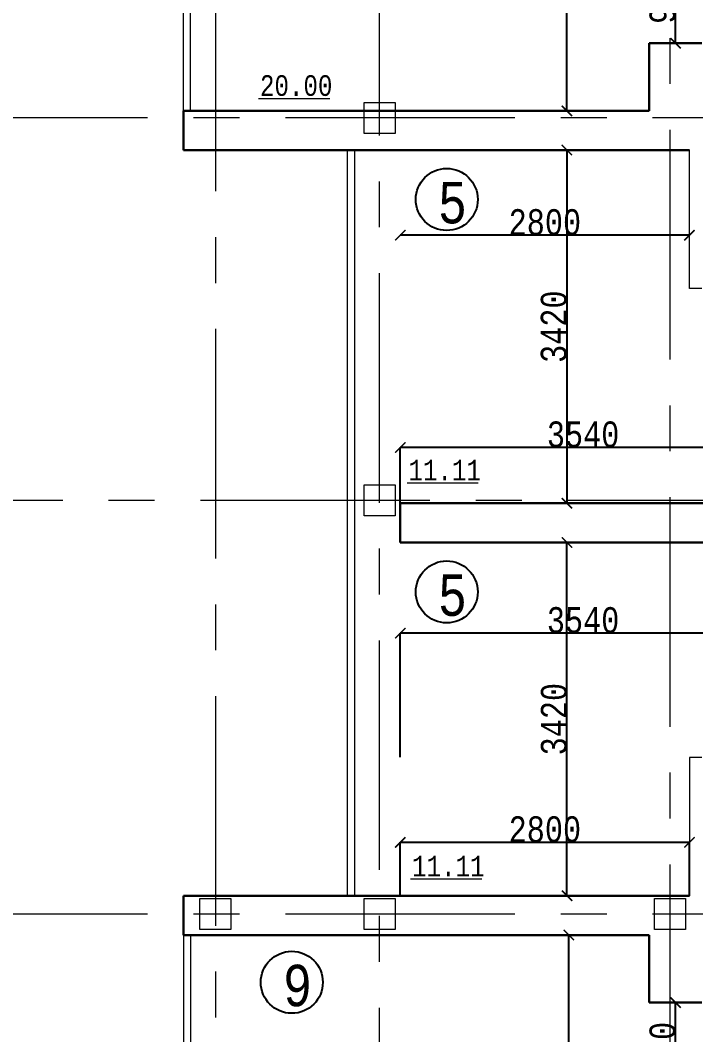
# Model space of a CAD drawing. Header units: millimetres. Extents: x -689206 to 4969298, y -1019800 to 703299.
# Drawn here: x 513378 to 519917, y -632468 to -622646 of the extents above; entities that cross this region are included whole.
import ezdxf

# ---------------------------------------------------------------- set-up
doc = ezdxf.new("R2010")
doc.units = ezdxf.units.MM
doc.linetypes.add('осеваяX2', pattern=[101.6, 63.5, -12.7, 12.7, -12.7])
for name, color, linetype, lineweight in [('ПЕРЕГОРОДКИ', 252, 'Continuous', 9), ('РАЗМЕРЫ', 7, 'Continuous', 9), ('стены', 7, 'Continuous', 20)]:
    doc.layers.add(name, color=color, linetype=linetype, lineweight=lineweight)
doc.layers.add('четотам', color=7, linetype='Continuous')
doc.styles.add('Аннотативный', font='isocteur.ttf', dxfattribs={"width": 0.7, "height": 250})
doc.dimstyles.new('Аннотативный', dxfattribs={"dimscale": 0, "dimtxt": 250, "dimasz": 100, "dimexe": 1.25, "dimexo": 0.625, "dimtad": 1, "dimdec": 0, "dimtxsty": 'Аннотативный', "dimblk": 'ARCHTICK', "dimcen": 2.5, "dimadec": 0, "dimazin": 0, "dimtfac": 1, "dimtdec": 0, "dimtmove": 0, "dimatfit": 3, "dimfxl": 1, "dimarcsym": 0})

# ---------------------------------------------------------------- blocks, each defined once
blk = doc.blocks.new('_ArchTick')
at = {"color": 0, "linetype": 'ByBlock', "const_width": 0.15}
blk.add_lwpolyline([(-0.5, -0.5), (0.5, 0.5)], dxfattribs=at)
blk = doc.blocks.new('*D4138')
at = {"layer": 'Defpoints', "color": 0, "lineweight": 9, "transparency": 16777216}
for p in [(518669.4, -623902.3), (518669.4, -627322.3), (518669.4, -627322.3)]:
    blk.add_point(p, dxfattribs=at)
at = {"layer": 'стены', "color": 0, "lineweight": -2, "transparency": 16777216}
for p, q in [((518669.4, -623902.3), (518669.4, -627322.3)), ((518670, -623902.3), (518670.6, -623902.3)), ((518670, -627322.3), (518670.6, -627322.3))]:
    blk.add_line(p, q, dxfattribs=at)
at = {"layer": 'стены', "color": 0, "lineweight": -2, "transparency": 16777216, "xscale": 100, "yscale": 100, "zscale": 100}
for p, rotation in [((518669.4, -623902.3), 90), ((518669.4, -627322.3), 270)]:
    blk.add_blockref('_ArchTick', p, dxfattribs=dict(at, rotation=rotation))
at = {"layer": 'стены', "color": 0, "lineweight": 5, "transparency": 16777216, "insert": (518543.7, -625612.3), "char_height": 250, "attachment_point": 5, "rotation": 90, "style": 'Аннотативный'}
blk.add_mtext('3420', dxfattribs=at)
blk = doc.blocks.new('*D4139')
at = {"layer": 'Defpoints', "color": 0, "lineweight": 9, "transparency": 16777216}
for p in [(517056.4, -626782.3), (517056.4, -627322.3), (520596.4, -627322.3)]:
    blk.add_point(p, dxfattribs=at)
at = {"layer": 'стены', "color": 0, "lineweight": -2, "transparency": 16777216}
for p, q in [((517056.4, -627321.7), (517056.4, -626781.1)), ((520596.4, -626782.3), (517056.4, -626782.3)), ((520596.4, -627321.7), (520596.4, -626781.1))]:
    blk.add_line(p, q, dxfattribs=at)
at = {"layer": 'стены', "color": 0, "lineweight": -2, "transparency": 16777216, "xscale": 100, "yscale": 100, "zscale": 100, "rotation": 180}
blk.add_blockref('_ArchTick', (517056.4, -626782.3), dxfattribs=at)
at = {"layer": 'стены', "color": 0, "lineweight": -2, "transparency": 16777216, "xscale": 100, "yscale": 100, "zscale": 100}
blk.add_blockref('_ArchTick', (520596.4, -626782.3), dxfattribs=at)
at = {"layer": 'стены', "color": 0, "lineweight": 5, "transparency": 16777216, "insert": (518826.4, -626656.7), "char_height": 250, "attachment_point": 5, "style": 'Аннотативный'}
blk.add_mtext('3540', dxfattribs=at)
blk = doc.blocks.new('*D4113')
at = {"layer": 'Defpoints', "color": 0, "lineweight": 9, "transparency": 16777216}
for p in [(517056.4, -624727), (517056.4, -624727), (519856.4, -624727)]:
    blk.add_point(p, dxfattribs=at)
at = {"layer": 'стены', "color": 0, "lineweight": -2, "transparency": 16777216}
for p, q in [((517056.4, -624726.4), (517056.4, -624725.8)), ((519856.4, -624727), (517056.4, -624727)), ((519856.4, -624726.4), (519856.4, -624725.8))]:
    blk.add_line(p, q, dxfattribs=at)
at = {"layer": 'стены', "color": 0, "lineweight": -2, "transparency": 16777216, "xscale": 100, "yscale": 100, "zscale": 100, "rotation": 180}
blk.add_blockref('_ArchTick', (517056.4, -624727), dxfattribs=at)
at = {"layer": 'стены', "color": 0, "lineweight": -2, "transparency": 16777216, "xscale": 100, "yscale": 100, "zscale": 100}
blk.add_blockref('_ArchTick', (519856.4, -624727), dxfattribs=at)
at = {"layer": 'стены', "color": 0, "lineweight": 5, "transparency": 16777216, "insert": (518456.4, -624601.4), "char_height": 250, "attachment_point": 5, "style": 'Аннотативный'}
blk.add_mtext('2800', dxfattribs=at)
blk = doc.blocks.new('*D4114')
at = {"layer": 'Defpoints', "color": 0, "lineweight": 9, "transparency": 16777216}
for p in [(517056.4, -628580.5), (517056.4, -629782.3), (520596.4, -629782.3)]:
    blk.add_point(p, dxfattribs=at)
at = {"layer": 'стены', "color": 0, "lineweight": -2, "transparency": 16777216}
for p, q in [((517056.4, -629781.7), (517056.4, -628579.2)), ((520596.4, -628580.5), (517056.4, -628580.5)), ((520596.4, -629781.7), (520596.4, -628579.2))]:
    blk.add_line(p, q, dxfattribs=at)
at = {"layer": 'стены', "color": 0, "lineweight": -2, "transparency": 16777216, "xscale": 100, "yscale": 100, "zscale": 100, "rotation": 180}
blk.add_blockref('_ArchTick', (517056.4, -628580.5), dxfattribs=at)
at = {"layer": 'стены', "color": 0, "lineweight": -2, "transparency": 16777216, "xscale": 100, "yscale": 100, "zscale": 100}
blk.add_blockref('_ArchTick', (520596.4, -628580.5), dxfattribs=at)
at = {"layer": 'стены', "color": 0, "lineweight": 5, "transparency": 16777216, "insert": (518826.4, -628454.8), "char_height": 250, "attachment_point": 5, "style": 'Аннотативный'}
blk.add_mtext('3540', dxfattribs=at)
blk = doc.blocks.new('*D4115')
at = {"layer": 'Defpoints', "color": 0, "lineweight": 9, "transparency": 16777216}
for p in [(517056.4, -630605.5), (517056.4, -631122.3), (519856.4, -631122.3)]:
    blk.add_point(p, dxfattribs=at)
at = {"layer": 'стены', "color": 0, "lineweight": -2, "transparency": 16777216}
for p, q in [((517056.4, -631121.7), (517056.4, -630604.3)), ((519856.4, -630605.5), (517056.4, -630605.5)), ((519856.4, -631121.7), (519856.4, -630604.3))]:
    blk.add_line(p, q, dxfattribs=at)
at = {"layer": 'стены', "color": 0, "lineweight": -2, "transparency": 16777216, "xscale": 100, "yscale": 100, "zscale": 100, "rotation": 180}
blk.add_blockref('_ArchTick', (517056.4, -630605.5), dxfattribs=at)
at = {"layer": 'стены', "color": 0, "lineweight": -2, "transparency": 16777216, "xscale": 100, "yscale": 100, "zscale": 100}
blk.add_blockref('_ArchTick', (519856.4, -630605.5), dxfattribs=at)
at = {"layer": 'стены', "color": 0, "lineweight": 5, "transparency": 16777216, "insert": (518456.4, -630479.9), "char_height": 250, "attachment_point": 5, "style": 'Аннотативный'}
blk.add_mtext('2800', dxfattribs=at)
blk = doc.blocks.new('*D4173')
at = {"layer": 'Defpoints', "color": 0, "linetype": 'ByBlock', "lineweight": 9, "transparency": 16777216}
for p in [(518688, -631502.3), (519467.1, -631502.3), (519467.1, -636144.3)]:
    blk.add_point(p, dxfattribs=at)
at = {"layer": 'ПЕРЕГОРОДКИ', "color": 0, "linetype": 'ByBlock', "lineweight": -2, "transparency": 16777216}
for p, q in [((519466.4, -631502.3), (518686.8, -631502.3)), ((518688, -636144.3), (518688, -631502.3)), ((519466.4, -636144.3), (518686.8, -636144.3))]:
    blk.add_line(p, q, dxfattribs=at)
at = {"layer": 'ПЕРЕГОРОДКИ', "color": 0, "linetype": 'ByBlock', "lineweight": -2, "transparency": 16777216, "xscale": 100, "yscale": 100, "zscale": 100}
for p, rotation in [((518688, -631502.3), 90), ((518688, -636144.3), 270)]:
    blk.add_blockref('_ArchTick', p, dxfattribs=dict(at, rotation=rotation))
at = {"layer": 'ПЕРЕГОРОДКИ', "color": 0, "linetype": 'ByBlock', "lineweight": 5, "transparency": 16777216, "insert": (518562.4, -633823.3), "char_height": 250, "attachment_point": 5, "rotation": 90, "style": 'Аннотативный'}
blk.add_mtext('4640', dxfattribs=at)
blk = doc.blocks.new('*D4175')
at = {"layer": 'Defpoints', "color": 0, "linetype": 'ByBlock', "lineweight": 9, "transparency": 16777216}
for p in [(518669.4, -618522.3), (519212.1, -618522.3), (519467.1, -623522.3)]:
    blk.add_point(p, dxfattribs=at)
at = {"layer": 'ПЕРЕГОРОДКИ', "color": 0, "linetype": 'ByBlock', "lineweight": -2, "transparency": 16777216}
for p, q in [((519211.4, -618522.3), (518668.1, -618522.3)), ((518669.4, -623522.3), (518669.4, -618522.3)), ((519466.4, -623522.3), (518668.1, -623522.3))]:
    blk.add_line(p, q, dxfattribs=at)
at = {"layer": 'ПЕРЕГОРОДКИ', "color": 0, "linetype": 'ByBlock', "lineweight": -2, "transparency": 16777216, "xscale": 100, "yscale": 100, "zscale": 100}
for p, rotation in [((518669.4, -618522.3), 90), ((518669.4, -623522.3), 270)]:
    blk.add_blockref('_ArchTick', p, dxfattribs=dict(at, rotation=rotation))
at = {"layer": 'ПЕРЕГОРОДКИ', "color": 0, "linetype": 'ByBlock', "lineweight": 13, "transparency": 16777216, "insert": (518543.7, -621022.3), "char_height": 250, "attachment_point": 5, "rotation": 90, "style": 'Аннотативный'}
blk.add_mtext('5000', dxfattribs=at)
blk = doc.blocks.new('*D4048')
at = {"layer": 'Defpoints', "color": 0, "linetype": 'ByBlock', "lineweight": 9, "transparency": 16777216}
for p in [(517056.4, -627702.3), (518670.6, -627702.3), (517187.3, -631122.3)]:
    blk.add_point(p, dxfattribs=at)
at = {"layer": 'РАЗМЕРЫ', "color": 0, "linetype": 'ByBlock', "lineweight": -2, "transparency": 16777216}
for p, q in [((517057, -627702.3), (518671.9, -627702.3)), ((518670.6, -631122.3), (518670.6, -627702.3)), ((517187.9, -631122.3), (518671.9, -631122.3))]:
    blk.add_line(p, q, dxfattribs=at)
at = {"layer": 'РАЗМЕРЫ', "color": 0, "linetype": 'ByBlock', "lineweight": -2, "transparency": 16777216, "xscale": 100, "yscale": 100, "zscale": 100}
for p, rotation in [((518670.6, -627702.3), 90), ((518670.6, -631122.3), 270)]:
    blk.add_blockref('_ArchTick', p, dxfattribs=dict(at, rotation=rotation))
at = {"layer": 'РАЗМЕРЫ', "color": 0, "linetype": 'ByBlock', "lineweight": 5, "transparency": 16777216, "insert": (518545, -629412.3), "char_height": 250, "attachment_point": 5, "rotation": 90, "style": 'Аннотативный'}
blk.add_mtext('3420', dxfattribs=at)
blk = doc.blocks.new('*D4053')
at = {"layer": 'Defpoints', "color": 0, "linetype": 'ByBlock', "lineweight": 9, "transparency": 16777216}
for p in [(519722.1, -621968.3), (519722.1, -621968.3), (519722.1, -622868.3)]:
    blk.add_point(p, dxfattribs=at)
at = {"layer": 'РАЗМЕРЫ', "color": 0, "linetype": 'ByBlock', "lineweight": -2, "transparency": 16777216}
for p, q in [((519722.1, -622868.3), (519722.1, -621968.3)), ((519722.7, -621968.3), (519723.3, -621968.3)), ((519722.7, -622868.3), (519723.3, -622868.3))]:
    blk.add_line(p, q, dxfattribs=at)
at = {"layer": 'РАЗМЕРЫ', "color": 0, "linetype": 'ByBlock', "lineweight": -2, "transparency": 16777216, "xscale": 100, "yscale": 100, "zscale": 100}
for p, rotation in [((519722.1, -621968.3), 90), ((519722.1, -622868.3), 270)]:
    blk.add_blockref('_ArchTick', p, dxfattribs=dict(at, rotation=rotation))
at = {"layer": 'РАЗМЕРЫ', "color": 0, "linetype": 'ByBlock', "lineweight": 5, "transparency": 16777216, "insert": (519596.4, -622418.3), "char_height": 250, "attachment_point": 5, "rotation": 90, "style": 'Аннотативный'}
blk.add_mtext('900', dxfattribs=at)
blk = doc.blocks.new('*D4054')
at = {"layer": 'Defpoints', "color": 0, "linetype": 'ByBlock', "lineweight": 9, "transparency": 16777216}
for p in [(519722.1, -632156.5), (519722.1, -632156.5), (519722.1, -633056.5)]:
    blk.add_point(p, dxfattribs=at)
at = {"layer": 'РАЗМЕРЫ', "color": 0, "linetype": 'ByBlock', "lineweight": -2, "transparency": 16777216}
for p, q in [((519722.1, -633056.5), (519722.1, -632156.5)), ((519722.7, -632156.5), (519723.3, -632156.5)), ((519722.7, -633056.5), (519723.3, -633056.5))]:
    blk.add_line(p, q, dxfattribs=at)
at = {"layer": 'РАЗМЕРЫ', "color": 0, "linetype": 'ByBlock', "lineweight": -2, "transparency": 16777216, "xscale": 100, "yscale": 100, "zscale": 100}
for p, rotation in [((519722.1, -632156.5), 90), ((519722.1, -633056.5), 270)]:
    blk.add_blockref('_ArchTick', p, dxfattribs=dict(at, rotation=rotation))
at = {"layer": 'РАЗМЕРЫ', "color": 0, "linetype": 'ByBlock', "lineweight": 5, "transparency": 16777216, "insert": (519596.4, -632606.5), "char_height": 250, "attachment_point": 5, "rotation": 90, "style": 'Аннотативный'}
blk.add_mtext('900', dxfattribs=at)

msp = doc.modelspace()

# ---------------------------------------------------------------- linework, layer by layer
at = {"layer": 'РАЗМЕРЫ', "linetype": 'осеваяX2', "lineweight": 5, "ltscale": 35}
for p, q in [((516856.4, -655764.7), (516856.4, -605926.9)), ((519667.1, -605926.9), (519667.1, -655764.7)), ((515267.1, -618522.3), (515267.1, -655764.7)), ((571506.4, -623590.3), (504453.7, -623590.3)), ((571506.4, -631300.3), (504453.7, -631300.3))]:
    msp.add_line(p, q, dxfattribs=at)
at = {"layer": 'РАЗМЕРЫ', "lineweight": 5}
for p, q in [((514957.1, -623522.3), (514957.1, -621131.5)), ((515027.1, -623522.3), (515027.1, -621131.5)), ((516546.4, -631122.3), (516546.4, -623902.3)), ((516616.4, -631122.3), (516616.4, -623902.3))]:
    msp.add_line(p, q, dxfattribs=at)
at = {"layer": 'РАЗМЕРЫ', "linetype": 'ByBlock', "lineweight": 30}
for p, q in [((519977.1, -622868.3), (519467.1, -622868.3)), ((517056.4, -627702.3), (517056.4, -627322.3)), ((519467.1, -632156.5), (519977.1, -632156.5))]:
    msp.add_line(p, q, dxfattribs=at)
at = {"layer": 'РАЗМЕРЫ'}
for p, q in [((515684, -623401.4), (516373.3, -623401.4)), ((517122, -627125), (517811.2, -627125)), ((517156.5, -630959), (517845.8, -630959))]:
    msp.add_line(p, q, dxfattribs=at)
at = {"layer": 'РАЗМЕРЫ', "lineweight": 9, "ltscale": 35}
for p, q in [((514957.1, -631122.3), (514957.1, -633275)), ((515027.1, -631502.3), (515027.1, -633275))]:
    msp.add_line(p, q, dxfattribs=at)
at = {"layer": 'стены', "lineweight": 30}
for p, q in [((519467.1, -622868.3), (519467.1, -623142.3)), ((519467.1, -623522.3), (519467.1, -622868.3)), ((514957.1, -623522.3), (518668.1, -623522.3)), ((514957.1, -623522.3), (514957.1, -623902.3)), ((518669.4, -623522.3), (519467.1, -623522.3)), ((515467.1, -623902.3), (514957.1, -623902.3)), ((515467.1, -623902.3), (516546.4, -623902.3)), ((518665.6, -623902.3), (516546.4, -623902.3)), ((517056.4, -623902.3), (517769.4, -623902.3)), ((518669.4, -623902.3), (519467.1, -623902.3)), ((519856.4, -623902.3), (518669.4, -623902.3)), ((520596.4, -627322.3), (517056.4, -627322.3)), ((517056.4, -627322.3), (520596.4, -627322.3)), ((517056.4, -627702.3), (520596.4, -627702.3)), ((520596.4, -627702.3), (517056.4, -627702.3)), ((514957.1, -631122.3), (516546.4, -631122.3)), ((514957.1, -631122.3), (514957.1, -631502.3)), ((518669.4, -631122.3), (516546.4, -631122.3)), ((517056.4, -631122.3), (517769.4, -631122.3)), ((519856.4, -631122.3), (518669.4, -631122.3)), ((514957.1, -631502.3), (518669.4, -631502.3)), ((518669.4, -631502.3), (519467.1, -631502.3)), ((519467.1, -631502.3), (519467.1, -632156.5))]:
    msp.add_line(p, q, dxfattribs=at)
at = {"layer": 'стены'}
for p, q in [((519467.1, -623522.3), (519467.1, -623142.3)), ((519856.4, -623902.3), (519467.1, -623902.3)), ((519856.4, -625242.3), (519856.4, -623902.3)), ((519976.4, -625242.3), (519856.4, -625242.3)), ((518396.4, -627702.3), (518016.4, -627702.3)), ((519976.4, -629782.3), (519856.4, -629782.3)), ((519856.4, -629782.3), (519856.4, -631122.3)), ((518669.4, -631122.3), (519467.1, -631122.3)), ((519856.4, -631122.3), (519467.1, -631122.3)), ((519467.1, -631502.3), (519467.1, -631882.3)), ((519467.1, -632156.5), (519467.1, -631882.3))]:
    msp.add_line(p, q, dxfattribs=at)
at = {"layer": 'стены', "linetype": 'осеваяX2', "lineweight": 5, "ltscale": 35}
msp.add_line((504453.7, -627292.3), (571506.4, -627292.3), dxfattribs=at)
at = {"layer": 'стены'}
for points in [[(516706.4, -623440.3), (517006.4, -623440.3), (517006.4, -623740.3), (516706.4, -623740.3)], [(516706.4, -627142.3), (517006.4, -627142.3), (517006.4, -627442.3), (516706.4, -627442.3)], [(515117.1, -631150.3), (515417.1, -631150.3), (515417.1, -631450.3), (515117.1, -631450.3)], [(516706.4, -631150.3), (517006.4, -631150.3), (517006.4, -631450.3), (516706.4, -631450.3)], [(519517.1, -631150.3), (519817.1, -631150.3), (519817.1, -631450.3), (519517.1, -631450.3)]]:
    msp.add_lwpolyline(points, close=True, dxfattribs=at)
at = {"layer": 'четотам'}
for centre in [(517506.4, -624380.4), (517506.4, -628180.4), (516006.4, -631960.4)]:
    msp.add_circle(centre, 300, dxfattribs=at)

# ---------------------------------------------------------------- texts
at = {"layer": 'РАЗМЕРЫ', "char_height": 200, "width": 656.117, "attachment_point": 1, "style": 'Аннотативный'}
for s, insert in [('20.00', (515698.1, -623177.4)), ('11.11', (517136.1, -626900.9)), ('11.11', (517170.6, -630734.9))]:
    msp.add_mtext(s, dxfattribs=dict(at, insert=insert))
at = {"layer": 'РАЗМЕРЫ', "lineweight": 20, "ltscale": 150, "char_height": 401.1, "width": 1460, "attachment_point": 1, "style": 'Аннотативный'}
for s, insert in [('5', (517420.6, -624210.6)), ('5', (517420.6, -628010.6)), ('9', (515920.6, -631790.6))]:
    msp.add_mtext(s, dxfattribs=dict(at, insert=insert))

# ---------------------------------------------------------------- dimensions: what is measured, and where the dimension line sits
at = {"layer": 'ПЕРЕГОРОДКИ', "color": 18, "linetype": 'ByBlock', "lineweight": 13, "true_color": 0x000000}
dim = msp.add_linear_dim(base=(518669.4, -618522.3), p1=(519467.1, -623522.3), p2=(519212.1, -618522.3), angle=90, dimstyle='Аннотативный', dxfattribs=at)
dim.commit()
dim.dimension.update_dxf_attribs({"geometry": '*D4175', "text_midpoint": (518543.7, -621022.3)})
at = {"layer": 'ПЕРЕГОРОДКИ', "color": 18, "linetype": 'ByBlock', "lineweight": 5, "true_color": 0x000000}
dim = msp.add_linear_dim(base=(518688, -631502.3), p1=(519467.1, -636144.3), p2=(519467.1, -631502.3), angle=90, text='4640', dimstyle='Аннотативный', dxfattribs=at)
dim.commit()
dim.dimension.update_dxf_attribs({"geometry": '*D4173', "text_midpoint": (518562.4, -633823.3)})
at = {"layer": 'РАЗМЕРЫ', "linetype": 'ByBlock', "lineweight": 5}
for base, p1, p2, picture, middle in [((519722.1, -621968.3), (519722.1, -622868.3), (519722.1, -621968.3), '*D4053', (519596.4, -622418.3)), ((518670.6, -627702.3), (517187.3, -631122.3), (517056.4, -627702.3), '*D4048', (518545, -629412.3)), ((519722.1, -632156.5), (519722.1, -633056.5), (519722.1, -632156.5), '*D4054', (519596.4, -632606.5))]:
    dim = msp.add_linear_dim(base=base, p1=p1, p2=p2, angle=90, dimstyle='Аннотативный', dxfattribs=at)
    dim.commit()
    dim.dimension.update_dxf_attribs({"geometry": picture, "text_midpoint": middle})
at = {"layer": 'стены', "lineweight": 5}
for p1, p2, distance, picture, middle in [((518669.4, -623902.3), (518669.4, -627322.3), 0, '*D4138', (518543.7, -625612.3)), ((519856.4, -624727), (517056.4, -624727), 0, '*D4113', (518456.4, -624601.4)), ((520596.4, -629782.3), (517056.4, -629782.3), -1201.8, '*D4114', (518826.4, -628454.8)), ((519856.4, -631122.3), (517056.4, -631122.3), -516.8, '*D4115', (518456.4, -630479.9))]:
    dim = msp.add_aligned_dim(p1=p1, p2=p2, distance=distance, dimstyle='Аннотативный', dxfattribs=at)
    dim.commit()
    dim.dimension.update_dxf_attribs({"geometry": picture, "text_midpoint": middle})
dim = msp.add_linear_dim(base=(517056.4, -626782.3), p1=(520596.4, -627322.3), p2=(517056.4, -627322.3), angle=180, dimstyle='Аннотативный', dxfattribs=at)
dim.commit()
dim.dimension.update_dxf_attribs({"geometry": '*D4139', "text_midpoint": (518826.4, -626782.3), "dimtype": 161})

doc.saveas('drawing.dxf')
